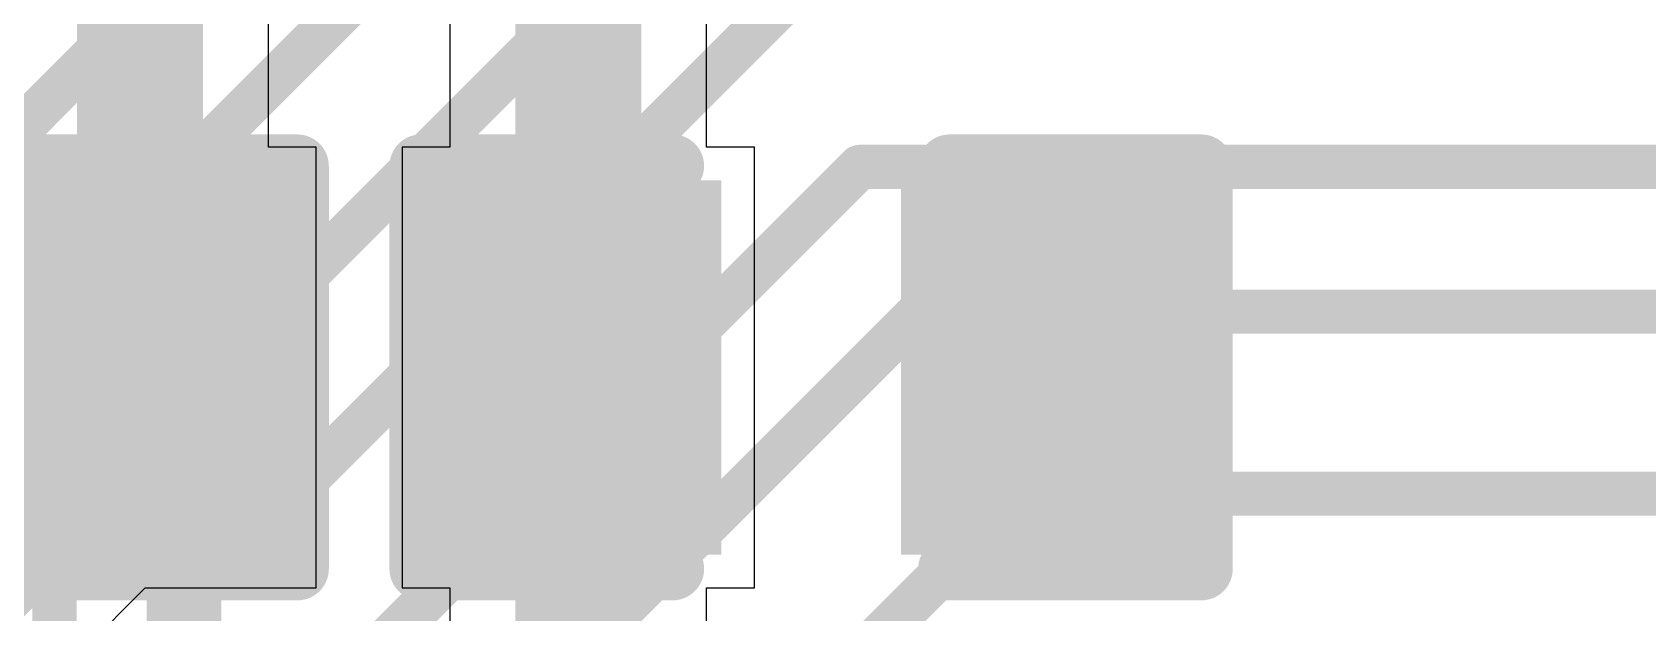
# Model space of a CAD drawing. Header units: inches. Extents: x -6 to 284, y -12 to 154.
# Drawn here: x 22.699 to 25.958, y 11.723 to 12.894 of the extents above; entities that cross this region are included whole.
import ezdxf

# ---------------------------------------------------------------- set-up
doc = ezdxf.new("R2010")
doc.units = ezdxf.units.IN
for name, color, linetype in [('Bottom Layer', 5, 'Continuous'), ('Bottom Overlay', 54, 'Continuous'), ('Bottom Paste', 16, 'Continuous'), ('Bottom Solder', 6, 'Continuous'), ('Signal L1', 76, 'Continuous'), ('Signal L2', 6, 'Continuous')]:
    doc.layers.add(name, color=color, linetype=linetype)

# ---------------------------------------------------------------- blocks, each defined once
blk = doc.blocks.new('C___0402_B_76')
at = {"layer": 'Bottom Layer'}
for points in [[(-0.2413, 0.3175), (-0.2413, -0.3175), (-0.6985, -0.3175), (-0.6985, 0.3175)], [(0.6985, 0.3175), (0.6985, -0.3175), (0.2413, -0.3175), (0.2413, 0.3175)]]:
    blk.add_hatch(color=5, dxfattribs=at).paths.add_polyline_path(points)
at = {"layer": 'Bottom Paste'}
for points in [[(-0.2413, 0.3175), (-0.2413, -0.3175), (-0.6985, -0.3175), (-0.6985, 0.3175)], [(0.6985, 0.3175), (0.6985, -0.3175), (0.2413, -0.3175), (0.2413, 0.3175)]]:
    blk.add_hatch(color=16, dxfattribs=at).paths.add_polyline_path(points)
at = {"layer": 'Bottom Solder'}
for points in [[(-0.1813, 0.3775), (-0.1813, -0.3775), (-0.7585, -0.3775), (-0.7585, 0.3775)], [(0.7585, 0.3775), (0.7585, -0.3775), (0.1813, -0.3775), (0.1813, 0.3775)]]:
    blk.add_hatch(color=6, dxfattribs=at).paths.add_polyline_path(points)
at = {"layer": 'Bottom Overlay'}
for points in [[(-0.7874, 0.4064, 0.127, 0.127, 0), (-0.7874, -0.4064, 0.127, 0.127, 0)], [(-0.2794, 0.4064, 0.127, 0.127, 0), (-0.7874, 0.4064, 0.127, 0.127, 0)], [(0.7874, 0.4064, 0.127, 0.127, 0), (0.2794, 0.4064, 0.127, 0.127, 0)], [(0.7874, 0.4064, 0.127, 0.127, 0), (0.7874, -0.4064, 0.127, 0.127, 0)], [(-0.2794, -0.4064, 0.127, 0.127, 0), (-0.7874, -0.4064, 0.127, 0.127, 0)], [(0.7874, -0.4064, 0.127, 0.127, 0), (0.2794, -0.4064, 0.127, 0.127, 0)]]:
    blk.add_lwpolyline(points, format="xyseb", dxfattribs=at)
for points in [[(-0.8191, 0.4064, 0.0635, 0.0635, 1), (-0.7556, 0.4064, 0.0635, 0.0635, 1)], [(-0.8191, 0.4064, 0.0635, 0.0635, 1), (-0.7556, 0.4064, 0.0635, 0.0635, 1)], [(-0.3112, 0.4064, 0.0635, 0.0635, 1), (-0.2477, 0.4064, 0.0635, 0.0635, 1)], [(0.2477, 0.4064, 0.0635, 0.0635, 1), (0.3111, 0.4064, 0.0635, 0.0635, 1)], [(0.7557, 0.4064, 0.0635, 0.0635, 1), (0.8192, 0.4064, 0.0635, 0.0635, 1)], [(0.7557, 0.4064, 0.0635, 0.0635, 1), (0.8192, 0.4064, 0.0635, 0.0635, 1)], [(-0.8191, -0.4064, 0.0635, 0.0635, 1), (-0.7556, -0.4064, 0.0635, 0.0635, 1)], [(-0.8191, -0.4064, 0.0635, 0.0635, 1), (-0.7556, -0.4064, 0.0635, 0.0635, 1)], [(-0.3112, -0.4064, 0.0635, 0.0635, 1), (-0.2477, -0.4064, 0.0635, 0.0635, 1)], [(0.2477, -0.4064, 0.0635, 0.0635, 1), (0.3111, -0.4064, 0.0635, 0.0635, 1)], [(0.7556, -0.4064, 0.0635, 0.0635, 1), (0.8191, -0.4064, 0.0635, 0.0635, 1)], [(0.7556, -0.4064, 0.0635, 0.0635, 1), (0.8191, -0.4064, 0.0635, 0.0635, 1)]]:
    blk.add_lwpolyline(points, format="xyseb", close=True, dxfattribs=at)
blk = doc.blocks.new('C___0402_B_77')
at = {"layer": 'Bottom Layer'}
for points in [[(-0.2413, 0.3175), (-0.2413, -0.3175), (-0.6985, -0.3175), (-0.6985, 0.3175)], [(0.6985, 0.3175), (0.6985, -0.3175), (0.2413, -0.3175), (0.2413, 0.3175)]]:
    blk.add_hatch(color=5, dxfattribs=at).paths.add_polyline_path(points)
at = {"layer": 'Bottom Paste'}
for points in [[(-0.2413, 0.3175), (-0.2413, -0.3175), (-0.6985, -0.3175), (-0.6985, 0.3175)], [(0.6985, 0.3175), (0.6985, -0.3175), (0.2413, -0.3175), (0.2413, 0.3175)]]:
    blk.add_hatch(color=16, dxfattribs=at).paths.add_polyline_path(points)
at = {"layer": 'Bottom Solder'}
for points in [[(-0.1813, 0.3775), (-0.1813, -0.3775), (-0.7585, -0.3775), (-0.7585, 0.3775)], [(0.7585, 0.3775), (0.7585, -0.3775), (0.1813, -0.3775), (0.1813, 0.3775)]]:
    blk.add_hatch(color=6, dxfattribs=at).paths.add_polyline_path(points)
at = {"layer": 'Bottom Overlay'}
for points in [[(-0.7874, 0.4064, 0.127, 0.127, 0), (-0.2794, 0.4064, 0.127, 0.127, 0)], [(-0.7874, -0.4064, 0.127, 0.127, 0), (-0.7874, 0.4064, 0.127, 0.127, 0)], [(0.2794, 0.4064, 0.127, 0.127, 0), (0.7874, 0.4064, 0.127, 0.127, 0)], [(0.7874, 0.4064, 0.127, 0.127, 0), (0.7874, -0.4064, 0.127, 0.127, 0)], [(-0.7874, -0.4064, 0.127, 0.127, 0), (-0.2794, -0.4064, 0.127, 0.127, 0)], [(0.2794, -0.4064, 0.127, 0.127, 0), (0.7874, -0.4064, 0.127, 0.127, 0)]]:
    blk.add_lwpolyline(points, format="xyseb", dxfattribs=at)
for points in [[(-0.8192, 0.4064, 0.0635, 0.0635, 1), (-0.7557, 0.4064, 0.0635, 0.0635, 1)], [(-0.8192, 0.4064, 0.0635, 0.0635, 1), (-0.7557, 0.4064, 0.0635, 0.0635, 1)], [(-0.3111, 0.4064, 0.0635, 0.0635, 1), (-0.2477, 0.4064, 0.0635, 0.0635, 1)], [(0.2477, 0.4064, 0.0635, 0.0635, 1), (0.3112, 0.4064, 0.0635, 0.0635, 1)], [(0.7556, 0.4064, 0.0635, 0.0635, 1), (0.8191, 0.4064, 0.0635, 0.0635, 1)], [(0.7556, 0.4064, 0.0635, 0.0635, 1), (0.8191, 0.4064, 0.0635, 0.0635, 1)], [(-0.8192, -0.4064, 0.0635, 0.0635, 1), (-0.7557, -0.4064, 0.0635, 0.0635, 1)], [(-0.8192, -0.4064, 0.0635, 0.0635, 1), (-0.7557, -0.4064, 0.0635, 0.0635, 1)], [(-0.3111, -0.4064, 0.0635, 0.0635, 1), (-0.2477, -0.4064, 0.0635, 0.0635, 1)], [(0.2477, -0.4064, 0.0635, 0.0635, 1), (0.3111, -0.4064, 0.0635, 0.0635, 1)], [(0.7557, -0.4064, 0.0635, 0.0635, 1), (0.8192, -0.4064, 0.0635, 0.0635, 1)], [(0.7557, -0.4064, 0.0635, 0.0635, 1), (0.8192, -0.4064, 0.0635, 0.0635, 1)]]:
    blk.add_lwpolyline(points, format="xyseb", close=True, dxfattribs=at)

msp = doc.modelspace()

# ---------------------------------------------------------------- linework, layer by layer
at = {"layer": 'Bottom Layer'}
for p, q in [((23.5413, 16.2008), (23.5413, 12.6624)), ((24.0592, 12.6624), (24.0592, 14.8838)), ((23.1749, 12.6624), (23.1749, 12.9884)), ((23.2715, 12.6624), (23.1749, 12.6624)), ((23.2715, 11.7734), (23.2715, 12.6624)), ((23.5413, 12.6624), (23.4446, 12.6624)), ((23.4446, 12.6624), (23.4446, 11.7734)), ((24.1558, 12.6624), (24.0592, 12.6624)), ((24.1558, 11.7734), (24.1558, 12.6624)), ((22.4999, 11.3468), (22.9266, 11.7734)), ((22.9266, 11.7734), (23.2715, 11.7734)), ((23.4446, 11.7734), (23.5413, 11.7734)), ((23.5413, 11.7734), (23.5413, 10.9517)), ((24.0592, 10.8445), (24.0592, 11.7734)), ((24.0592, 11.7734), (24.1558, 11.7734))]:
    msp.add_line(p, q, dxfattribs=at)
for points in [[(23.8002, 12.2179, 0.254, 0.254, 0), (23.8002, 16.4598, 0.254, 0.254, 0)], [(22.4291, 13.4753, 0.254, 0.254, 0), (22.9159, 12.9884, 0.254, 0.254, 0)], [(22.9159, 12.2179, 0.254, 0.254, 0), (22.9159, 12.9884, 0.254, 0.254, 0)], [(22.9159, 12.129, 0.254, 0.254, 0), (22.9159, 12.2179, 0.254, 0.254, 0)], [(23.8002, 10.8445, 0.254, 0.254, 0), (23.8002, 12.2179, 0.254, 0.254, 0)], [(22.3168, 11.5299, 0.254, 0.254, 0), (22.9159, 12.129, 0.254, 0.254, 0)]]:
    msp.add_lwpolyline(points, format="xyseb", dxfattribs=at)
for points in [[(22.8524, 12.9884, 0.127, 0.127, 1), (22.9794, 12.9884, 0.127, 0.127, 1)], [(22.8524, 12.9884, 0.127, 0.127, 1), (22.9794, 12.9884, 0.127, 0.127, 1)], [(22.8524, 12.2179, 0.127, 0.127, 1), (22.9794, 12.2179, 0.127, 0.127, 1)], [(22.8524, 12.2179, 0.127, 0.127, 1), (22.9794, 12.2179, 0.127, 0.127, 1)], [(23.7367, 12.2179, 0.127, 0.127, 1), (23.8637, 12.2179, 0.127, 0.127, 1)], [(23.7367, 12.2179, 0.127, 0.127, 1), (23.8637, 12.2179, 0.127, 0.127, 1)], [(22.8524, 12.129, 0.127, 0.127, 1), (22.9794, 12.129, 0.127, 0.127, 1)], [(22.8524, 12.129, 0.127, 0.127, 1), (22.9794, 12.129, 0.127, 0.127, 1)]]:
    msp.add_lwpolyline(points, format="xyseb", close=True, dxfattribs=at)
at = {"layer": 'Signal L1'}
for points in [[(22.1263, 12.1517, 0.0889, 0.0889, 0), (23.7979, 13.8232, 0.0889, 0.0889, 0)], [(22.4184, 12.0307, 0.0889, 0.0889, 0), (23.9189, 13.5311, 0.0889, 0.0889, 0)], [(22.7433, 11.8961, 0.0889, 0.0889, 0), (24.0896, 13.2424, 0.0889, 0.0889, 0)], [(23.0354, 11.7751, 0.0889, 0.0889, 0), (24.2106, 12.9503, 0.0889, 0.0889, 0)], [(23.3797, 11.634, 0.0889, 0.0889, 0), (24.3681, 12.6224, 0.0889, 0.0889, 0)], [(24.3681, 12.6224, 0.0889, 0.0889, 0), (29.479, 12.6224, 0.0889, 0.0889, 0)], [(23.6718, 11.513, 0.0889, 0.0889, 0), (24.489, 12.3303, 0.0889, 0.0889, 0)], [(24.489, 12.3303, 0.0889, 0.0889, 0), (29.358, 12.3303, 0.0889, 0.0889, 0)], [(24.022, 11.2901, 0.0889, 0.0889, 0), (24.6951, 11.9632, 0.0889, 0.0889, 0)], [(24.6951, 11.9632, 0.0889, 0.0889, 0), (29.2807, 11.9632, 0.0889, 0.0889, 0)], [(22.7433, 4.2113, 0.0889, 0.0889, 0), (22.7433, 11.8961, 0.0889, 0.0889, 0)], [(23.0354, 4.3323, 0.0889, 0.0889, 0), (23.0354, 11.7751, 0.0889, 0.0889, 0)]]:
    msp.add_lwpolyline(points, format="xyseb", dxfattribs=at)
for points in [[(24.3458, 12.6224, 0.0445, 0.0445, 1), (24.3903, 12.6224, 0.0445, 0.0445, 1)], [(24.3458, 12.6224, 0.0445, 0.0445, 1), (24.3903, 12.6224, 0.0445, 0.0445, 1)], [(24.4668, 12.3303, 0.0445, 0.0445, 1), (24.5113, 12.3303, 0.0445, 0.0445, 1)], [(24.4668, 12.3303, 0.0445, 0.0445, 1), (24.5113, 12.3303, 0.0445, 0.0445, 1)], [(24.6728, 11.9632, 0.0445, 0.0445, 1), (24.7173, 11.9632, 0.0445, 0.0445, 1)], [(24.6728, 11.9632, 0.0445, 0.0445, 1), (24.7173, 11.9632, 0.0445, 0.0445, 1)], [(22.7211, 11.8961, 0.0445, 0.0445, 1), (22.7655, 11.8961, 0.0445, 0.0445, 1)], [(22.7211, 11.8961, 0.0445, 0.0445, 1), (22.7655, 11.8961, 0.0445, 0.0445, 1)], [(23.0132, 11.7751, 0.0445, 0.0445, 1), (23.0576, 11.7751, 0.0445, 0.0445, 1)], [(23.0132, 11.7751, 0.0445, 0.0445, 1), (23.0576, 11.7751, 0.0445, 0.0445, 1)]]:
    msp.add_lwpolyline(points, format="xyseb", close=True, dxfattribs=at)
at = {"layer": 'Signal L2'}
msp.add_lwpolyline([(22.9802, 5.2401, 0.1016, 0.1016, 0), (22.9802, 15.0268, 0.1016, 0.1016, 0)], format="xyseb", dxfattribs=at)

# ---------------------------------------------------------------- block references
msp.add_blockref('C___0402_B_77', (22.446, 12.2179))
at = {"rotation": 180}
msp.add_blockref('C___0402_B_76', (24.2701, 12.2179), dxfattribs=at)

doc.saveas('drawing.dxf')
